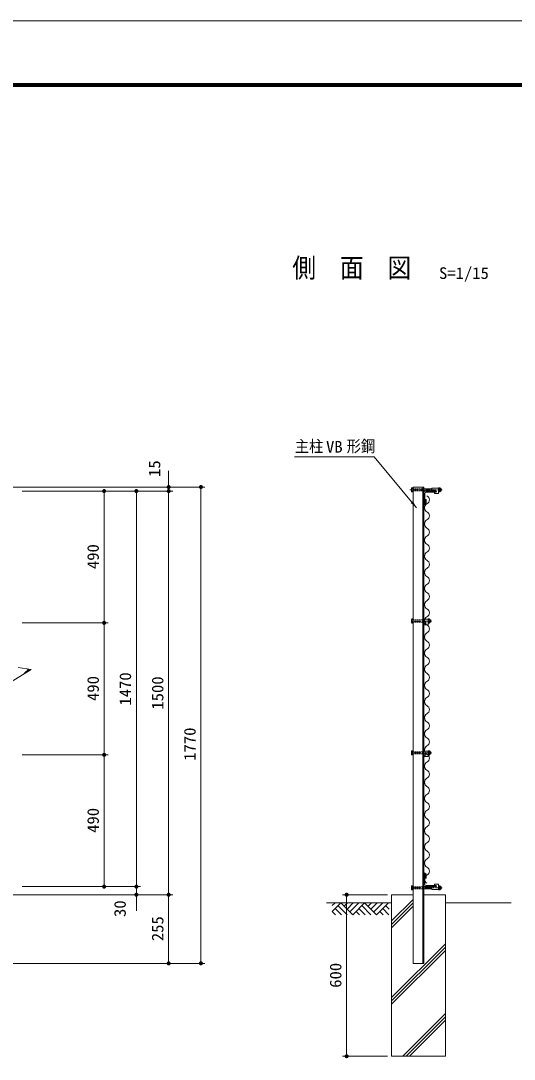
# Model space of a CAD drawing. Units: millimetres at full size. Extents: x -4455 to 4455, y -3150 to 3150.
# Drawn here: x -1089 to 747, y -709 to 3150 of the extents above; entities that cross this region are included whole.
import ezdxf
from ezdxf.enums import TextEntityAlignment as Align

# ---------------------------------------------------------------- set-up
doc = ezdxf.new("R2010")
doc.units = ezdxf.units.MM
doc.header["$LTSCALE"] = 20
for name, pattern in [('USER1', [2, 1.25, -0.25, 0.25, -0.25]), ('USER2', [1.125, 0.75, -0.125, 0.125, -0.125]), ('USER3', [0.375, 0.25, -0.125])]:
    doc.linetypes.add(name, pattern=pattern)
for name, color, linetype, lineweight in [('0-0_6文字', 3, 'Continuous', 18), ('0-1_4基礎', 4, 'Continuous', 18), ('0-2_5寸法', 1, 'Continuous', 18), ('0-3_SUNPOU', 1, 'Continuous', 18), ('0-4_1部材', 3, 'Continuous', 18), ('0-8_8部品', 3, 'Continuous', 18), ('0-A_2網', 4, 'Continuous', 18), ('0-C_GL', 7, 'Continuous', 18), ('0-D_0', 3, 'Continuous', 18), ('0-F_D-TTL', 7, 'Continuous', 18)]:
    doc.layers.add(name, color=color, linetype=linetype, lineweight=lineweight)
doc.styles.add('ＭＳ ゴシック', font='')
doc.styles.get('ＭＳ ゴシック').set_extended_font_data('MS Gothic')

# ---------------------------------------------------------------- blocks, each defined once
blk = doc.blocks.new('M1')
at = {"layer": '0-3_SUNPOU'}
blk.add_line((-5, 0), (-38.58, 0), dxfattribs=at)
for points in [[(0, 0), (-5, 0), (-4.96, 0.63)], [(0, 0), (-4.96, -0.63), (-5, 0)], [(0, 0), (-4.96, 0.63), (-4.84, 1.24)], [(0, 0), (-4.84, -1.24), (-4.96, -0.63)], [(0, 0), (-4.84, 1.24), (-4.65, 1.84)], [(0, 0), (-4.65, -1.84), (-4.84, -1.24)], [(0, 0), (-4.65, 1.84), (-4.38, 2.41)], [(0, 0), (-4.38, -2.41), (-4.65, -1.84)], [(0, 0), (-4.38, 2.41), (-4.05, 2.94)], [(0, 0), (-4.05, -2.94), (-4.38, -2.41)], [(0, 0), (-4.05, 2.94), (-3.64, 3.42)], [(0, 0), (-3.64, -3.42), (-4.05, -2.94)], [(0, 0), (-3.64, 3.42), (-3.19, 3.85)], [(0, 0), (-3.19, -3.85), (-3.64, -3.42)], [(0, 0), (-3.19, 3.85), (-2.68, 4.22)], [(0, 0), (-2.68, -4.22), (-3.19, -3.85)], [(0, 0), (-2.68, 4.22), (-2.13, 4.52)], [(0, 0), (-2.13, -4.52), (-2.68, -4.22)], [(0, 0), (-2.13, 4.52), (-1.55, 4.76)], [(0, 0), (-1.55, -4.76), (-2.13, -4.52)], [(0, 0), (-1.55, 4.76), (-0.94, 4.91)], [(0, 0), (-0.94, -4.91), (-1.55, -4.76)], [(0, 0), (-0.94, 4.91), (-0.31, 4.99)], [(0, 0), (-0.31, -4.99), (-0.94, -4.91)], [(0, 0), (-0.31, 4.99), (0.31, 4.99)], [(0, 0), (0.31, -4.99), (-0.31, -4.99)], [(0, 0), (0.31, 4.99), (0.94, 4.91)], [(0, 0), (0.94, 4.91), (1.55, 4.76)], [(0, 0), (1.55, 4.76), (2.13, 4.52)], [(0, 0), (2.13, 4.52), (2.68, 4.22)], [(0, 0), (2.68, 4.22), (3.19, 3.85)], [(0, 0), (3.19, 3.85), (3.64, 3.42)], [(0, 0), (3.64, 3.42), (4.05, 2.94)], [(0, 0), (4.05, 2.94), (4.38, 2.41)], [(0, 0), (4.38, 2.41), (4.65, 1.84)], [(0, 0), (4.65, 1.84), (4.84, 1.24)], [(0, 0), (4.84, 1.24), (4.96, 0.63)], [(0, 0), (4.96, 0.63), (5, 0)], [(0, 0), (0.94, -4.91), (0.31, -4.99)], [(0, 0), (1.55, -4.76), (0.94, -4.91)], [(0, 0), (2.13, -4.52), (1.55, -4.76)], [(0, 0), (2.68, -4.22), (2.13, -4.52)], [(0, 0), (3.19, -3.85), (2.68, -4.22)], [(0, 0), (3.64, -3.42), (3.19, -3.85)], [(0, 0), (4.05, -2.94), (3.64, -3.42)], [(0, 0), (4.38, -2.41), (4.05, -2.94)], [(0, 0), (4.65, -1.84), (4.38, -2.41)], [(0, 0), (4.84, -1.24), (4.65, -1.84)], [(0, 0), (4.96, -0.63), (4.84, -1.24)], [(0, 0), (5, 0), (4.96, -0.63)]]:
    blk.add_solid(points, dxfattribs=at)
blk = doc.blocks.new('GL-マーク')
at = {"layer": '0-D_0', "color": 1}
for p, q in [((-278.75, -14.14), (-264.61, 0)), ((-278.75, -42.43), (-236.32, 0)), ((-236.32, 0), (-177.24, -59.08)), ((-203.01, 0), (-219.67, -16.66)), ((-174.73, 0), (-205.53, -30.8)), ((-146.45, 0), (-191.38, -44.94)), ((-118.16, 0), (-177.24, -59.08)), ((-118.16, 0), (-59.08, -59.08)), ((-84.85, 0), (-101.51, -16.65)), ((-56.57, 0), (-87.36, -30.8)), ((-28.28, 0), (-73.22, -44.94)), ((0, 0), (-59.08, -59.08)), ((-278.75, -42.43), (-262.09, -59.08)), ((-264.61, -28.28), (-233.81, -59.08)), ((-250.46, -14.14), (-205.53, -59.08)), ((-160.59, -42.43), (-143.93, -59.08)), ((-146.44, -28.28), (-115.65, -59.08)), ((-132.3, -14.14), (-87.37, -59.08)), ((-25.77, -59.08), (-42.43, -42.43)), ((2.51, -59.08), (-28.28, -28.28)), ((3.33, -31.61), (-14.14, -14.14))]:
    blk.add_line(p, q, dxfattribs=at)

msp = doc.modelspace()

# ---------------------------------------------------------------- linework, layer by layer
at = {"layer": '0-0_6文字', "color": 7}
msp.add_lwpolyline([(-71.22, 1530.43), (225.35, 1530.43), (383.56, 1340.4)], dxfattribs=at)
msp.add_solid([(384.83, 1338.86), (361.64, 1358.58), (369.64, 1365.25)], dxfattribs=at)
at = {"layer": '0-1_4基礎', "color": 7}
for p, q in [((290.52, -97.32), (370.52, -97.32)), ((290.52, -97.32), (290.52, -697.32)), ((410.52, -97.32), (490.52, -97.32)), ((490.52, -97.32), (490.52, -697.32)), ((290.52, -697.32), (490.52, -697.32))]:
    msp.add_line(p, q, dxfattribs=at)
at = {"layer": '0-1_4基礎'}
for p, q in [((290.52, -194.81), (370.52, -114.81)), ((290.52, -207.31), (370.52, -127.31)), ((290.52, -219.81), (370.52, -139.81)), ((290.52, -479.4), (490.52, -279.4)), ((290.52, -491.9), (490.52, -291.9)), ((290.52, -504.4), (490.52, -304.4)), ((331.92, -697.32), (490.52, -538.71)), ((344.42, -697.32), (490.52, -551.21)), ((356.92, -697.32), (490.52, -563.71))]:
    msp.add_line(p, q, dxfattribs=at)
at = {"layer": '0-2_5寸法'}
for p, q in [((-538.68, 1447.68), (-538.68, 1477.68)), ((-1461.62, 1417.68), (-523.68, 1417.68)), ((-1083.31, 1417.68), (-403.68, 1417.68)), ((-1083.31, 1402.68), (-523.68, 1402.68)), ((-1083.31, 1402.68), (-643.68, 1402.68)), ((-1083.31, 1402.68), (-523.68, 1402.68)), ((-1083.31, 1402.68), (-763.68, 1402.68)), ((-778.68, 912.68), (-778.68, 1402.68)), ((-658.68, 1402.68), (-658.68, -67.32)), ((-538.68, 1402.68), (-538.68, 1417.68)), ((-538.68, 1402.68), (-538.68, -97.32)), ((-418.68, -352.32), (-418.68, 1417.68)), ((-538.68, 1372.68), (-538.68, 1342.68)), ((-1083.31, 912.68), (-763.68, 912.68)), ((-1083.31, 912.68), (-763.68, 912.68)), ((-778.68, 422.68), (-778.68, 912.68)), ((-1083.31, 422.68), (-763.68, 422.68)), ((-1083.31, 422.68), (-763.68, 422.68)), ((-778.68, 422.68), (-778.68, -67.32)), ((-658.68, -37.32), (-658.68, -7.32)), ((-1083.31, -67.32), (-643.68, -67.32)), ((-1083.31, -67.32), (-763.68, -67.32)), ((-1083.31, -67.32), (-643.68, -67.32)), ((-658.68, -97.32), (-658.68, -67.32)), ((-1410.35, -97.32), (-523.68, -97.32)), ((-1083.31, -97.32), (-643.68, -97.32)), ((-1083.31, -97.32), (-523.68, -97.32)), ((-538.68, -97.32), (-538.68, -352.32)), ((275.52, -97.32), (108.36, -97.32)), ((123.36, -97.32), (123.36, -697.32)), ((-658.68, -127.32), (-658.68, -157.32)), ((-1461.62, -352.32), (-523.68, -352.32)), ((-1461.62, -352.32), (-403.68, -352.32)), ((275.52, -697.32), (108.36, -697.32))]:
    msp.add_line(p, q, dxfattribs=at)
at = {"layer": '0-4_1部材', "color": 7}
for p, q in [((370.52, 1417.68), (370.52, -352.32)), ((407.02, 1417.68), (407.02, -352.32)), ((410.52, 1417.68), (410.52, -352.32)), ((410.52, 1357.68), (410.52, 1397.68)), ((414.52, 1360.68), (414.52, 1394.18)), ((419.02, 1398.68), (452.52, 1398.68)), ((410.52, 1354.09), (415.41, 1357.86)), ((410.52, 1357.68), (411.52, 1357.68)), ((410.52, 1349.66), (418.91, 1356.14)), ((415.41, 1371.53), (415.41, 1357.86)), ((418.91, 1371.53), (415.41, 1371.53)), ((418.91, 1371.53), (418.91, 1356.14)), ((410.52, -14.3), (418.91, -20.78)), ((410.52, -18.72), (415.41, -22.49)), ((410.52, -22.32), (410.52, -62.32)), ((410.52, -22.32), (411.52, -22.32)), ((414.52, -25.32), (414.52, -58.82)), ((415.41, -36.16), (415.41, -22.49)), ((418.91, -36.16), (415.41, -36.16)), ((418.91, -36.16), (418.91, -20.78)), ((419.02, -63.32), (452.52, -63.32))]:
    msp.add_line(p, q, dxfattribs=at)
at = {"layer": '0-4_1部材', "color": 4}
for p in [(-1140.4, 684.32), (-1098.31, 746.66)]:
    msp.add_line(p, (-1050.62, 740.03), dxfattribs=at)
at = {"layer": '0-4_1部材', "color": 7}
for points in [[(415.52, 1402.68), (455.52, 1402.68), (455.52, 1401.68)], [(415.52, -67.32), (455.52, -67.32), (455.52, -66.32)]]:
    msp.add_lwpolyline(points, dxfattribs=at)
for centre, radius, start, end in [((415.52, 1397.68), 5, 90, 180), ((419.02, 1394.18), 4.5, 90, 180), ((452.52, 1401.68), 3, 270, 0), ((411.52, 1360.68), 3, 270, 0), ((411.52, -25.32), 3, 0, 90), ((415.52, -62.32), 5, 180, 270), ((419.02, -58.82), 4.5, 180, 270), ((452.52, -66.32), 3, 0, 90)]:
    msp.add_arc(centre, radius, start, end, dxfattribs=at)
at = {"layer": '0-8_8部品', "color": 1, "linetype": 'USER2'}
msp.add_line((478.75, 1407.13), (358.15, 1407.13), dxfattribs=at)
at = {"layer": '0-8_8部品'}
for p, q in [((364.12, 1401.21), (365.23, 1399.29)), ((364.81, 1411.13), (370.52, 1411.13)), ((364.81, 1403.13), (370.52, 1403.13)), ((365.23, 1414.97), (370.52, 1414.97)), ((410.52, 1411.13), (440.33, 1411.13)), ((410.52, 1403.13), (440.33, 1403.13)), ((440.33, 1413.45), (465.33, 1413.45)), ((440.33, 1413.45), (440.33, 1402.95)), ((440.33, 1402.95), (455.08, 1402.95)), ((450.33, 1398.45), (455.08, 1398.45)), ((450.33, 1398.45), (450.33, 1393.45)), ((450.33, 1393.45), (465.33, 1393.45)), ((465.33, 1399.29), (465.33, 1414.97)), ((465.33, 1413.45), (465.33, 1393.45)), ((471.05, 1411.13), (465.33, 1411.13)), ((471.05, 1403.13), (465.33, 1403.13)), ((470.63, 1399.29), (465.33, 1399.29)), ((471.73, 1401.21), (470.63, 1399.29)), ((471.73, 1401.21), (471.73, 1413.05)), ((370.52, 911.98), (370.52, 927.66)), ((410.52, 926.14), (426.27, 926.14)), ((426.27, 911.98), (426.27, 927.66)), ((431.57, 927.66), (426.27, 927.66)), ((426.27, 926.14), (426.27, 906.14)), ((432.67, 925.74), (431.57, 927.66)), ((364.12, 913.9), (364.12, 925.74)), ((364.12, 913.9), (365.23, 911.98)), ((364.81, 923.82), (370.52, 923.82)), ((364.81, 915.82), (370.52, 915.82)), ((365.23, 911.98), (370.52, 911.98)), ((410.52, 915.64), (416.02, 915.64)), ((411.27, 911.14), (416.02, 911.14)), ((431.99, 923.82), (426.27, 923.82)), ((431.99, 915.82), (426.27, 915.82)), ((432.67, 913.9), (432.67, 925.74)), ((432.67, 923.82), (436.23, 923.82)), ((432.67, 915.82), (436.23, 915.82)), ((436.23, 915.82), (436.23, 923.82)), ((364.12, 423.9), (364.12, 435.74)), ((364.81, 433.82), (370.52, 433.82)), ((364.81, 425.82), (370.52, 425.82)), ((370.52, 421.98), (370.52, 437.66)), ((410.52, 436.14), (426.27, 436.14)), ((410.52, 425.64), (416.02, 425.64)), ((426.27, 421.98), (426.27, 437.66)), ((431.57, 437.66), (426.27, 437.66)), ((426.27, 436.14), (426.27, 416.14)), ((431.99, 433.82), (426.27, 433.82)), ((431.99, 425.82), (426.27, 425.82)), ((432.67, 435.74), (431.57, 437.66)), ((432.67, 423.9), (432.67, 435.74)), ((432.67, 433.82), (436.23, 433.82)), ((432.67, 425.82), (436.23, 425.82)), ((436.23, 425.82), (436.23, 433.82)), ((364.12, 423.9), (365.23, 421.98)), ((365.23, 421.98), (370.52, 421.98)), ((411.27, 421.14), (416.02, 421.14)), ((364.12, -65.85), (365.23, -63.93)), ((364.81, -67.77), (370.52, -67.77)), ((364.81, -75.77), (370.52, -75.77)), ((410.52, -67.77), (440.33, -67.77)), ((410.52, -75.77), (440.33, -75.77)), ((440.33, -67.59), (455.08, -67.59)), ((440.33, -78.09), (440.33, -67.59)), ((450.33, -58.09), (465.33, -58.09)), ((450.33, -63.09), (450.33, -58.09)), ((450.33, -63.09), (455.08, -63.09)), ((465.33, -78.09), (465.33, -58.09)), ((465.33, -63.93), (465.33, -79.61)), ((470.63, -63.93), (465.33, -63.93)), ((471.05, -67.77), (465.33, -67.77)), ((471.05, -75.77), (465.33, -75.77)), ((471.73, -65.85), (470.63, -63.93)), ((471.73, -65.85), (471.73, -77.69)), ((365.23, -79.61), (370.52, -79.61)), ((440.33, -78.09), (465.33, -78.09))]:
    msp.add_line(p, q, dxfattribs=at)
at = {"layer": '0-8_8部品', "color": 7}
msp.add_line((410.52, 1417.68), (370.52, 1417.68), dxfattribs=at)
at = {"layer": '0-8_8部品', "linetype": 'USER3'}
for p, q in [((370.52, 1411.13), (410.52, 1411.13)), ((370.52, 1403.13), (410.52, 1403.13)), ((370.52, 923.82), (410.52, 923.82)), ((370.52, 915.82), (410.52, 915.82)), ((370.52, 433.82), (410.52, 433.82)), ((370.52, 425.82), (410.52, 425.82)), ((370.52, -67.77), (410.52, -67.77)), ((370.52, -75.77), (410.52, -75.77))]:
    msp.add_line(p, q, dxfattribs=at)
at = {"layer": '0-8_8部品', "color": 1, "linetype": 'USER1'}
for p, q in [((438.85, 919.82), (359.82, 919.82)), ((438.85, 429.82), (359.82, 429.82)), ((478.75, -71.77), (358.15, -71.77))]:
    msp.add_line(p, q, dxfattribs=at)
at = {"layer": '0-8_8部品', "color": 1}
for p, q in [((432.67, 923.02), (436.63, 923.02)), ((432.67, 916.62), (436.63, 916.62)), ((432.67, 433.02), (436.63, 433.02)), ((432.67, 426.62), (436.63, 426.62))]:
    msp.add_line(p, q, dxfattribs=at)
at = {"layer": '0-8_8部品'}
for points in [[(364.12, 1401.21), (364.12, 1413.05), (365.23, 1414.97)], [(365.23, 1399.29), (370.52, 1399.29), (370.52, 1414.97)], [(471.73, 1413.05), (470.63, 1414.97), (465.33, 1414.97)], [(364.12, 925.74), (365.23, 927.66), (370.52, 927.66)], [(411.27, 911.14), (411.27, 906.14), (426.27, 906.14)], [(432.67, 913.9), (431.57, 911.98), (426.27, 911.98)], [(364.12, 435.74), (365.23, 437.66), (370.52, 437.66)], [(411.27, 421.14), (411.27, 416.14), (426.27, 416.14)], [(432.67, 423.9), (431.57, 421.98), (426.27, 421.98)], [(364.12, -65.85), (364.12, -77.69), (365.23, -79.61)], [(365.23, -63.93), (370.52, -63.93), (370.52, -79.61)], [(471.73, -77.69), (470.63, -79.61), (465.33, -79.61)]]:
    msp.add_lwpolyline(points, dxfattribs=at)
for centre, radius, start, end in [((367.15, 1413.05), 3.03, 180, 219.3382), ((376.12, 1407.13), 12, 160.52878, 199.47122), ((367.15, 1401.21), 3.03, 140.6618, 180), ((455.08, 1400.7), 2.25, 270, 90), ((459.73, 1407.13), 12, 340.52878, 19.47122), ((468.71, 1413.05), 3.03, 320.6618, 0), ((468.71, 1401.21), 3.03, 0, 39.3382), ((468.58, 1407.13), 6.71, 298.05542, 61.94458), ((367.15, 925.74), 3.03, 180, 219.3382), ((376.12, 919.82), 12, 160.52878, 199.47122), ((367.15, 913.9), 3.03, 140.6618, 180), ((416.02, 913.39), 2.25, 270, 90), ((420.67, 919.82), 12, 340.52878, 19.47122), ((429.65, 925.74), 3.03, 320.6618, 0), ((429.65, 913.9), 3.03, 0, 39.3382), ((429.3, 919.82), 8, 330, 30), ((367.15, 435.74), 3.03, 180, 219.3382), ((376.12, 429.82), 12, 160.52878, 199.47122), ((367.15, 423.9), 3.03, 140.6618, 180), ((416.02, 423.39), 2.25, 270, 90), ((420.67, 429.82), 12, 340.52878, 19.47122), ((429.65, 435.74), 3.03, 320.6618, 0), ((429.65, 423.9), 3.03, 0, 39.3382), ((429.3, 429.82), 8, 330, 30), ((367.15, -65.85), 3.03, 180, 219.3382), ((376.12, -71.77), 12, 160.52878, 199.47122), ((367.15, -77.69), 3.03, 140.6618, 180), ((455.08, -65.34), 2.25, 270, 90), ((459.73, -71.77), 12, 340.52878, 19.47122), ((468.71, -65.85), 3.03, 320.6618, 0), ((468.71, -77.69), 3.03, 0, 39.3382), ((468.58, -71.77), 6.71, 298.05542, 61.94458)]:
    msp.add_arc(centre, radius, start, end, dxfattribs=at)
at = {"layer": '0-A_2網'}
for p, q in [((-1075.53, 724.57), (-1058.92, 741.18)), ((-1057.88, 735.52), (-1064.29, 741.93))]:
    msp.add_line(p, q, dxfattribs=at)
at = {"layer": '0-A_2網', "color": 2}
for centre, start, end in [((430.09, 1340.39), 118.07249, 241.92751), ((414.09, 1370.39), 298.07249, 61.92751), ((414.09, 1310.39), 298.07249, 61.92751), ((430.09, 1280.39), 118.07249, 241.92751), ((430.09, 1220.39), 118.07249, 241.92751), ((414.09, 1250.39), 298.07249, 61.92751), ((414.09, 1190.39), 298.07249, 61.92751), ((430.09, 1160.39), 118.07249, 241.92751), ((414.09, 1130.39), 298.07249, 61.92751), ((430.09, 1100.39), 118.07249, 241.92751), ((414.09, 1070.39), 298.07249, 61.92751), ((430.09, 1040.39), 118.07249, 241.92751), ((414.09, 1010.39), 298.07249, 61.92751), ((430.09, 980.39), 118.07249, 241.92751), ((414.09, 950.39), 298.07249, 61.92751), ((430.09, 920.39), 118.07249, 241.92751), ((414.09, 890.39), 298.07249, 61.92751), ((430.09, 860.39), 118.07249, 241.92751), ((430.09, 800.39), 118.07249, 241.92751), ((414.09, 830.39), 298.07249, 61.92751), ((414.09, 770.39), 298.07249, 61.92751), ((430.09, 740.39), 118.07249, 241.92751), ((430.09, 680.39), 118.07249, 241.92751), ((414.09, 710.39), 298.07249, 61.92751), ((414.09, 650.39), 298.07249, 61.92751), ((430.09, 620.39), 118.07249, 241.92751), ((414.09, 590.39), 298.07249, 61.92751), ((430.09, 560.39), 118.07249, 241.92751), ((414.09, 530.39), 298.07249, 61.92751), ((430.09, 500.39), 118.07249, 241.92751), ((414.09, 470.39), 298.07249, 61.92751), ((430.09, 440.39), 118.07249, 241.92751), ((414.09, 410.39), 298.07249, 61.92751), ((430.09, 380.39), 118.07249, 241.92751), ((414.09, 350.39), 298.07249, 61.92751), ((430.09, 320.39), 118.07249, 241.92751), ((430.09, 260.39), 118.07249, 241.92751), ((414.09, 290.39), 298.07249, 61.92751), ((414.09, 230.39), 298.07249, 61.92751), ((430.09, 200.39), 118.07249, 241.92751), ((430.09, 140.39), 118.07249, 241.92751), ((414.09, 170.39), 298.07249, 61.92751), ((414.09, 110.39), 298.07249, 61.92751), ((430.09, 80.39), 118.07249, 241.92751), ((414.09, 50.39), 298.07249, 61.92751), ((430.09, 20.39), 118.07249, 241.92751), ((414.09, -9.61), 298.07249, 61.92751), ((430.09, -39.61), 118.07249, 241.92751)]:
    msp.add_arc(centre, 17, start, end, dxfattribs=at)
at = {"layer": '0-C_GL'}
for p, q in [((290.52, -127.32), (47.79, -127.32)), ((735.81, -127.32), (490.52, -127.32)), ((370.52, -352.32), (410.52, -352.32))]:
    msp.add_line(p, q, dxfattribs=at)
at = {"layer": '0-F_D-TTL', "color": 2}
msp.add_lwpolyline([(-4455.04, 3150.21), (4454.66, 3150.21), (4454.66, -3150.21), (-4455.04, -3150.21)], close=True, dxfattribs=at)
at = {"layer": '0-F_D-TTL'}
for points in [[(-4168.65, 2916.87), (4168.28, 2916.87), (4168.28, -2916.87), (-4168.65, -2916.87)], [(-4166, 2914.21), (4165.63, 2914.21), (4165.63, -2914.21), (-4166, -2914.21)], [(-4163.35, 2911.56), (4162.97, 2911.56), (4162.97, -2911.56), (-4163.35, -2911.56)], [(-4160.7, 2908.91), (4160.32, 2908.91), (4160.32, -2908.91), (-4160.7, -2908.91)], [(-4158.05, 2906.26), (4157.67, 2906.26), (4157.67, -2906.26), (-4158.05, -2906.26)]]:
    msp.add_lwpolyline(points, close=True, dxfattribs=at)

# ---------------------------------------------------------------- block references
at = {"layer": '0-2_5寸法', "xscale": 1.5, "yscale": 1.5}
for p, rotation in [((-538.68, 1417.68), 270), ((-778.68, 1402.68), 90), ((-658.68, 1402.68), 90), ((-538.68, 1402.68), 90), ((-538.68, 1402.68), 90), ((-418.68, 1417.68), 90), ((-778.68, 912.68), 270), ((-778.68, 912.68), 90), ((-778.68, 422.68), 270), ((-778.68, 422.68), 90), ((-778.68, -67.32), 270), ((-658.68, -67.32), 270), ((-658.68, -67.32), 270), ((-538.68, -97.32), 270), ((-658.68, -97.32), 90), ((-538.68, -97.32), 90), ((123.36, -97.32), 90), ((-538.68, -352.32), 270), ((-418.68, -352.32), 270), ((123.36, -697.32), 270)]:
    msp.add_blockref('M1', p, dxfattribs=dict(at, rotation=rotation))
at = {"layer": '0-C_GL', "xscale": 0.75, "yscale": 0.75}
msp.add_blockref('GL-マーク', (278.93, -127.32), dxfattribs=at)

# ---------------------------------------------------------------- texts
at = {"layer": '0-0_6文字', "color": 7, "style": 'ＭＳ ゴシック', "width": 0.9}
msp.add_text('側\u3000面\u3000図', height=72.14, dxfattribs=at).set_placement((-78.82, 2174.47), align=Align.BOTTOM_LEFT)
at = {"layer": '0-0_6文字', "style": 'ＭＳ ゴシック'}
for s, width, p in [('S=1/15', 1.05, (466.77, 2177.92)), ('主柱', 0.9, (-69.75, 1534.37)), ('VB', 1.05, (46.65, 1532.56)), ('形鋼', 0.9, (123.33, 1534.8))]:
    msp.add_text(s, height=43.26, dxfattribs=dict(at, width=width)).set_placement(p, align=Align.BOTTOM_LEFT)
at = {"layer": '0-2_5寸法', "color": 3, "style": 'ＭＳ ゴシック', "width": 1.05}
for s, p in [('15', (-556.98, 1455.22)), ('490', (-785.35, 1112.68)), ('490', (-785.35, 622.68)), ('1470', (-665.35, 605.43)), ('1500', (-545.35, 590.43)), ('1770', (-425.35, 400.43)), ('490', (-785.35, 132.68)), ('30', (-685.28, -179.98)), ('255', (-545.35, -269.82)), ('600', (116.69, -443.07))]:
    msp.add_text(s, height=43.26, rotation=90, dxfattribs=at).set_placement(p, align=Align.BOTTOM_LEFT)

doc.saveas('drawing.dxf')
